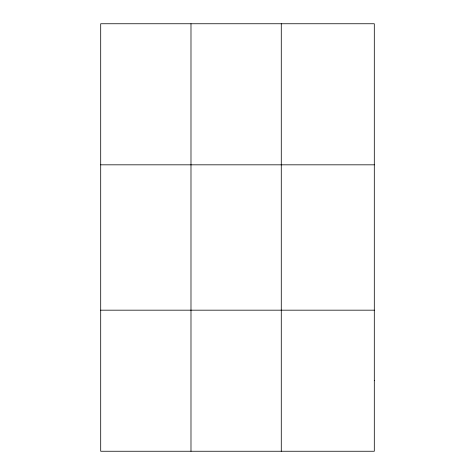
<?xml version="1.0" encoding="UTF-8"?>
<svg xmlns="http://www.w3.org/2000/svg" width="475" height="475" viewBox="0 0 475 475"><rect width="100%" height="100%" fill="white"/><g stroke="black" fill="none" stroke-linecap="round" stroke-linejoin="round"><path stroke-width="0.71" d="M190.986 23.75L190.986 451.25M281.277 23.75L281.277 451.25M100.7 164.825L374.3 164.825M100.7 310.175L374.3 310.175M374.3 380.713L374.3 451.25L100.7 451.25L100.7 23.75L374.3 23.75L374.3 380.713"/></g></svg>
